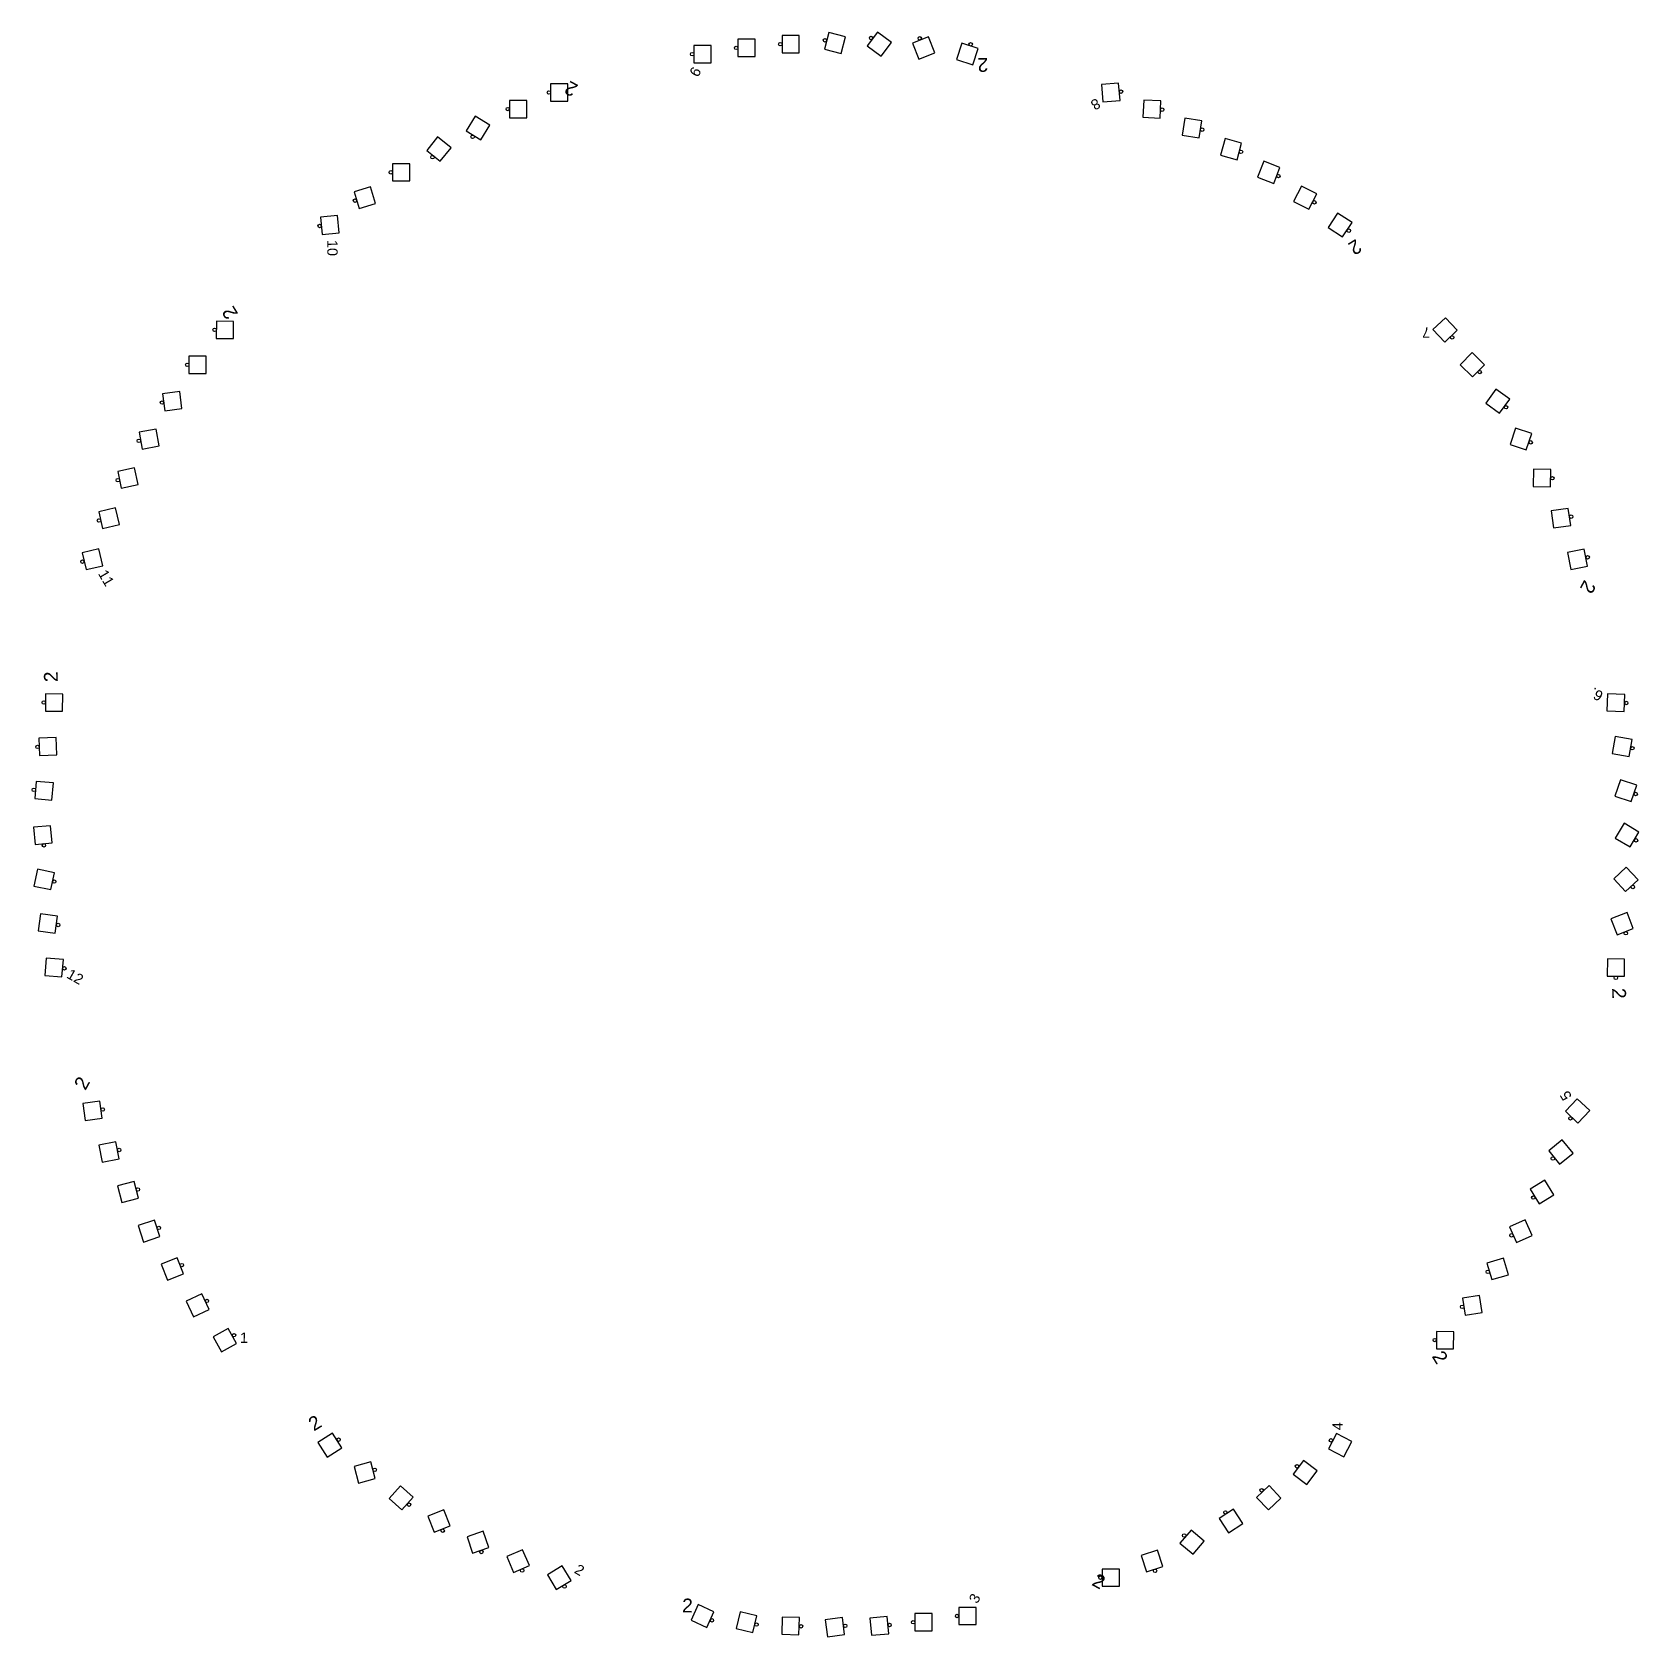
# Model space of a CAD drawing. Extents: x -280 to 280, y -279 to 280.
import ezdxf

# ---------------------------------------------------------------- set-up
doc = ezdxf.new("R2010")
doc.units = 0
doc.header["$MEASUREMENT"] = 0
doc.layers.get('0').update_dxf_attribs({"linetype": 'CONTINUOUS'})
doc.layers.add('EVERYTHING', color=7, linetype='CONTINUOUS')
doc.styles.get("Standard").update_dxf_attribs({"font": 'ARIAL.TTF'})

msp = doc.modelspace()

# ---------------------------------------------------------------- linework, layer by layer
at = {"layer": 'EVERYTHING', "color": 0}
for points in [[(-43.15, 275.11), (-49.15, 275.11), (-49.15, 269.11), (-43.15, 269.11)], [(-27.85, 277.27), (-33.85, 277.27), (-33.85, 271.27), (-27.85, 271.27)], [(-12.45, 278.57), (-18.45, 278.57), (-18.45, 272.57), (-12.45, 272.57)], [(3.67, 278.12), (-2.12, 279.67), (-3.67, 273.88), (2.12, 272.33)], [(19.65, 276.17), (14.85, 279.77), (11.25, 274.97), (16.05, 271.37)], [(34.74, 272.58), (32.54, 278.16), (26.96, 275.96), (29.16, 270.38)], [(48.06, 268.32), (49.94, 274.02), (44.24, 275.9), (42.36, 270.2)], [(-93.09, 261.73), (-99.09, 261.73), (-99.09, 255.73), (-93.09, 255.73)], [(93.35, 255.49), (99.33, 255.99), (98.83, 261.97), (92.85, 261.47)], [(-107.42, 255.95), (-113.42, 255.95), (-113.42, 249.95), (-107.42, 249.95)], [(107.27, 250.11), (113.26, 249.8), (113.57, 255.79), (107.58, 256.1)], [(-125.43, 250.49), (-128.53, 245.35), (-123.39, 242.25), (-120.29, 247.39)], [(120.96, 243.9), (126.88, 242.92), (127.86, 248.84), (121.94, 249.82)], [(-138.45, 243.24), (-142.22, 238.57), (-137.55, 234.8), (-133.78, 239.47)], [(134.31, 236.92), (140.1, 235.33), (141.69, 241.12), (135.9, 242.71)], [(-148.16, 233.92), (-154.16, 233.92), (-154.16, 227.92), (-148.16, 227.92)], [(147.28, 229.21), (152.87, 227.04), (155.04, 232.63), (149.45, 234.8)], [(-161.86, 225.85), (-167.6, 224.09), (-165.84, 218.35), (-160.1, 220.11)], [(159.81, 220.8), (165.15, 218.06), (167.89, 223.4), (162.55, 226.14)], [(-173.32, 215.86), (-179.3, 215.28), (-178.72, 209.3), (-172.74, 209.88)], [(171.87, 211.71), (176.89, 208.43), (180.17, 213.45), (175.15, 216.73)], [(208.34, 176.14), (212.46, 171.78), (216.82, 175.9), (212.7, 180.26)], [(-209.55, 178.99), (-215.55, 179.05), (-215.61, 173.05), (-209.61, 172.99)], [(217.86, 163.83), (222.12, 159.61), (226.34, 163.87), (222.08, 168.09)], [(-219.1, 166.85), (-225.1, 166.85), (-225.1, 160.85), (-219.1, 160.85)], [(-228.34, 154.53), (-234.29, 153.74), (-233.5, 147.79), (-227.55, 148.58)], [(226.73, 150.48), (231.6, 146.97), (235.11, 151.84), (230.24, 155.35)], [(-236.59, 141.48), (-242.5, 140.43), (-241.45, 134.52), (-235.54, 135.57)], [(235.21, 136.13), (240.89, 134.19), (242.83, 139.87), (237.15, 141.81)], [(-244.06, 127.97), (-249.93, 126.72), (-248.68, 120.85), (-242.81, 122.1)], [(243.3, 121.48), (249.3, 121.34), (249.44, 127.34), (243.44, 127.48)], [(-250.71, 114.02), (-256.55, 112.66), (-255.19, 106.82), (-249.35, 108.18)], [(250.42, 107.02), (256.35, 107.89), (255.48, 113.82), (249.55, 112.95)], [(-256.48, 99.69), (-262.33, 98.34), (-260.98, 92.49), (-255.13, 93.84)], [(256.36, 92.57), (262.25, 93.72), (261.1, 99.61), (255.21, 98.46)], [(-269.08, 49.12), (-275.08, 49.18), (-275.14, 43.18), (-269.14, 43.12)], [(269, 43.27), (274.99, 43.04), (275.22, 49.03), (269.23, 49.26)], [(-271.38, 33.96), (-277.38, 33.74), (-277.16, 27.74), (-271.16, 27.96)], [(270.82, 28.39), (276.73, 27.4), (277.72, 33.31), (271.81, 34.3)], [(-272.32, 18.18), (-278.3, 18.7), (-278.82, 12.72), (-272.84, 12.2)], [(271.77, 13.56), (277.46, 11.65), (279.37, 17.34), (273.68, 19.25)], [(-279.27, 2.7), (-278.7, -3.27), (-272.73, -2.7), (-273.3, 3.27)], [(271.89, -1.05), (277.05, -4.11), (280.11, 1.05), (274.95, 4.11)], [(-279.13, -17.76), (-273.26, -19.01), (-272.01, -13.14), (-277.88, -11.89)], [(271.33, -15.28), (275.4, -19.69), (279.81, -15.62), (275.74, -11.21)], [(-277.65, -33.42), (-271.7, -34.23), (-270.89, -28.28), (-276.84, -27.47)], [(270.39, -29.14), (272.56, -34.73), (278.15, -32.56), (275.98, -26.97)], [(-275.34, -48.9), (-269.36, -49.38), (-268.88, -43.4), (-274.86, -42.92)], [(269.14, -43.12), (269.08, -49.12), (275.08, -49.18), (275.14, -43.18)], [(-261.32, -99.45), (-255.37, -98.68), (-256.14, -92.73), (-262.09, -93.5)], [(258.59, -91.85), (254.49, -96.23), (258.87, -100.33), (262.97, -95.95)], [(253.39, -106.2), (248.73, -109.98), (252.51, -114.64), (257.17, -110.86)], [(-255.33, -113.93), (-249.44, -112.8), (-250.57, -106.91), (-256.46, -108.04)], [(-248.52, -128.07), (-242.71, -126.56), (-244.22, -120.75), (-250.03, -122.26)], [(247.35, -120.28), (242.24, -123.43), (245.39, -128.54), (250.5, -125.39)], [(-240.93, -141.79), (-235.23, -139.91), (-237.11, -134.21), (-242.81, -136.09)], [(240.53, -134.04), (235.06, -136.49), (237.51, -141.96), (242.98, -139.51)], [(-232.59, -155.06), (-227.02, -152.83), (-229.25, -147.26), (-234.82, -149.49)], [(232.94, -147.43), (227.19, -149.14), (228.9, -154.89), (234.65, -153.18)], [(-223.52, -167.85), (-218.1, -165.27), (-220.68, -159.85), (-226.1, -162.43)], [(224.61, -160.43), (218.68, -161.34), (219.59, -167.27), (225.52, -166.36)], [(-213.76, -180.1), (-208.5, -177.2), (-211.4, -171.94), (-216.66, -174.84)], [(215.62, -173.06), (209.62, -172.98), (209.54, -178.98), (215.54, -179.06)], [(-176.94, -216.72), (-171.88, -213.5), (-175.1, -208.44), (-180.16, -211.66)], [(180.07, -211.33), (174.77, -208.53), (171.97, -213.83), (177.27, -216.63)], [(168.05, -221.5), (163.25, -217.9), (159.65, -222.7), (164.45, -226.3)], [(-165.98, -225.77), (-160.18, -224.23), (-161.72, -218.43), (-167.52, -219.97)], [(-155.39, -231.2), (-150.88, -235.15), (-146.93, -230.64), (-151.44, -226.69)], [(155.4, -231.03), (151.27, -226.68), (146.92, -230.81), (151.05, -235.16)], [(-141.89, -237.32), (-139.7, -242.91), (-134.11, -240.72), (-136.3, -235.13)], [(142.15, -239.91), (138.89, -234.87), (133.85, -238.13), (137.11, -243.17)], [(-128.22, -244.5), (-126.28, -250.18), (-120.6, -248.24), (-122.54, -242.56)], [(128.64, -246.02), (124.06, -242.14), (120.18, -246.72), (124.76, -250.6)], [(-114.37, -251.39), (-111.98, -256.9), (-106.47, -254.51), (-108.86, -249)], [(106.64, -251.03), (108.5, -256.73), (114.2, -254.87), (112.34, -249.17)], [(-100.2, -257.7), (-97.12, -262.84), (-91.98, -259.76), (-95.06, -254.62)], [(99.09, -255.73), (93.09, -255.73), (93.09, -261.73), (99.09, -261.73)], [(-50.13, -273.58), (-44.68, -276.09), (-42.17, -270.64), (-47.62, -268.13)], [(-34.45, -276.51), (-28.61, -277.87), (-27.25, -272.03), (-33.09, -270.67)], [(-18.55, -278.47), (-12.55, -278.67), (-12.35, -272.67), (-18.35, -272.47)], [(-2.58, -279.37), (3.37, -278.58), (2.58, -272.63), (-3.37, -273.42)], [(12.74, -278.83), (18.71, -278.28), (18.16, -272.31), (12.19, -272.86)], [(33.85, -271.27), (27.85, -271.27), (27.85, -277.27), (33.85, -277.27)], [(49.15, -269.11), (43.15, -269.11), (43.15, -275.11), (49.15, -275.11)]]:
    msp.add_lwpolyline(points, close=True, dxfattribs=at)
for centre in [(-34.45, 274.27), (-19.05, 275.57), (-3.48, 276.93), (12.57, 277.73), (29.53, 277.62), (47.27, 275.53), (-49.75, 272.11), (-99.69, 258.73), (99.68, 259.03), (-114.02, 252.95), (114.02, 252.76), (127.96, 245.78), (-126.27, 243.29), (-140.26, 236.22), (141.47, 238.07), (-154.76, 230.92), (154.52, 229.62), (-167.29, 221.05), (167.05, 220.46), (-179.6, 212.23), (179.04, 210.61), (-216.18, 176.06), (215.05, 173.4), (-225.7, 163.86), (224.66, 161.32), (-234.49, 150.69), (233.84, 149.06), (-242.57, 137.37), (242.43, 136.84), (-249.89, 123.66), (249.97, 124.33), (-256.46, 109.6), (256.51, 110.94), (-262.24, 95.28), (262.26, 96.78), (-275.71, 46.18), (275.71, 46.01), (-277.87, 30.72), (277.82, 30.26), (-279.16, 15.76), (278.98, 14.3), (-275.66, -3.58), (279.1, -1.84), (-272.05, -16.2), (278.01, -18.1), (-270.7, -31.34), (275.58, -34.2), (-268.52, -46.44), (272.07, -49.75), (-255.16, -95.63), (256.27, -98.72), (-249.42, -109.74), (250.15, -112.69), (-242.89, -123.5), (243.3, -126.3), (-235.6, -136.87), (235.73, -139.47), (-227.58, -149.82), (227.47, -152.18), (-218.85, -162.31), (218.54, -164.39), (-209.43, -174.28), (208.98, -175.97), (-172.98, -210.65), (172.84, -210.9), (-160.37, -221.17), (160.97, -219.94), (148.68, -228.31), (-148.45, -233.29), (136.04, -236), (-136.68, -242.37), (121.66, -244.04), (-123.25, -249.78), (-108.99, -256.25), (111.54, -256.37), (-94.24, -261.82), (92.49, -258.73), (-42.88, -273.61), (27.25, -274.27), (42.55, -272.11), (-27.34, -275.09), (-11.85, -275.69), (3.57, -275.53), (19.03, -275.24)]:
    msp.add_circle(centre, 0.6, dxfattribs=at)

# ---------------------------------------------------------------- texts
at = {"color": 0}
for s, height, rotation, p in [('2', 4.8, 181.52, (53.35, 270.79)), ('9', 3.6, 240.35, (-49.54, 268.05)), ('2', 4.8, 151.52, (-89.19, 261.19)), ('8', 3.6, 210.35, (91.12, 256.9)), ('2', 4.8, 211.52, (181.6, 207.84)), ('10', 3.6, 270.35, (-176.93, 207.36)), ('2', 4.8, 121.52, (-207.84, 181.6)), ('7', 3.6, 180.35, (207.36, 176.93)), ('11', 3.6, 300.35, (-256.9, 91.12)), ('2', 4.8, 241.52, (261.19, 89.19)), ('2', 4.8, 91.52, (-270.79, 53.35)), ('6.', 3.6, 150.35, (268.05, 49.54)), ('12', 3.6, 330.35, (-268.05, -49.54)), ('2', 4.8, 271.52, (270.79, -53.35)), ('2', 4.8, 61.52, (-261.19, -89.19)), ('5', 3.6, 120.35, (256.9, -91.12)), ('1', 3.6, 359.65, (-207.36, -176.93)), ('2', 4.8, 301.52, (207.84, -181.6)), ('2', 4.8, 31.52, (-181.6, -207.84)), ('4', 3.6, 90.35, (176.93, -207.36)), ('2', 3.6, 329.65, (-91.12, -256.9)), ('2', 4.8, 331.52, (89.19, -261.19)), ('2', 4.8, 358.48, (-53.35, -270.79)), ('3', 3.6, 60.35, (49.54, -268.05))]:
    msp.add_text(s, height=height, rotation=rotation, dxfattribs=at).set_placement(p)

doc.saveas('drawing.dxf')
